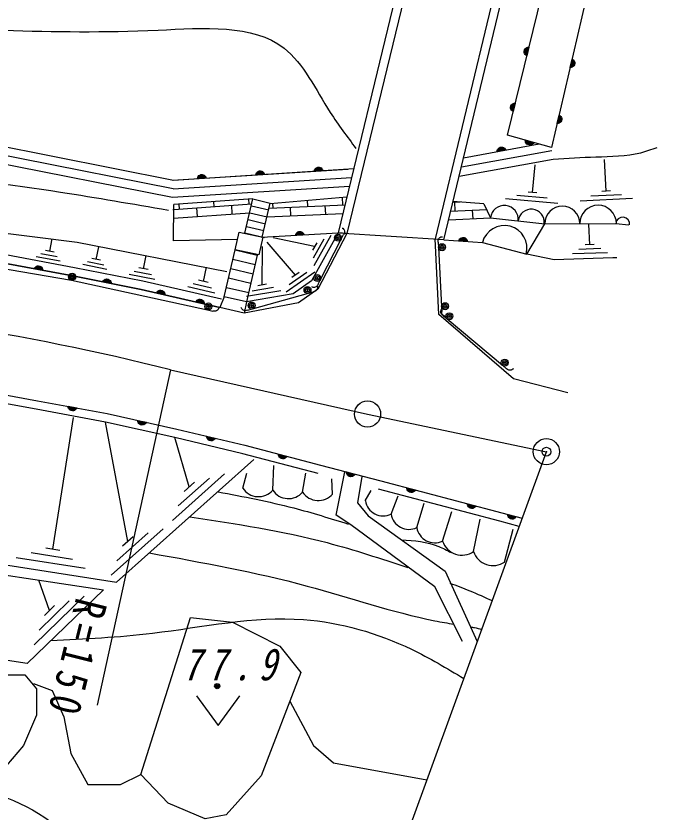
# Model space of a CAD drawing. Units: millimetres, scale not verified. Extents: x 40000 to 680000, y 20000 to 380000.
# Drawn here: x 532686 to 569447, y 273830 to 319466 of the extents above; entities that cross this region are included whole.
import ezdxf

# ---------------------------------------------------------------- set-up
doc = ezdxf.new("R2010")
doc.units = ezdxf.units.MM
doc.header["$LTSCALE"] = 1000
doc.header["$PDMODE"] = 32
doc.header["$PDSIZE"] = 500
doc.layers.add('M-BGD', color=7, linetype='Continuous', lineweight=25)
doc.layers.add('M-OTRS', color=6, linetype='Continuous')
doc.styles.add('ＭＳ ゴシック', font='')
doc.styles.get('ＭＳ ゴシック').set_extended_font_data('MS Gothic')

msp = doc.modelspace()

# ---------------------------------------------------------------- linework, layer by layer
at = {"layer": 'M-BGD'}
for p, q in [((556991, 331070), (551159, 307025)), ((557477, 330952), (551668, 307002)), ((562515, 330833), (556726, 306684)), ((557229, 306637), (563002, 330717)), ((561883, 317282), (561969, 317632)), ((562005, 317654), (561905, 317246)), ((561932, 317229), (562037, 317657)), ((562068, 317659), (561959, 317212)), ((561844, 317374), (561892, 317569)), ((561933, 317610), (561861, 317319)), ((564493, 316521), (564597, 316969)), ((564624, 316953), (564524, 316524)), ((564556, 316527), (564651, 316936)), ((564673, 316900), (564592, 316550)), ((564628, 316572), (564695, 316864)), ((564713, 316809), (564668, 316614)), ((561099, 314083), (561185, 314432)), ((561221, 314454), (561121, 314046)), ((561148, 314029), (561253, 314457)), ((561284, 314459), (561175, 314013)), ((561060, 314175), (561108, 314369)), ((561149, 314410), (561077, 314119)), ((563746, 313309), (563850, 313757)), ((563877, 313740), (563778, 313312)), ((563809, 313315), (563904, 313724)), ((563927, 313688), (563845, 313337)), ((563881, 313360), (563949, 313652)), ((563967, 313596), (563922, 313401)), ((561902, 312313), (562345, 312191)), ((562328, 312165), (561903, 312282)), ((561905, 312250), (562310, 312139)), ((562273, 312118), (561926, 312213)), ((561947, 312176), (562236, 312097)), ((558229, 310810), (563412, 311751)), ((558357, 311341), (562689, 312128)), ((560744, 311805), (560291, 311723)), ((560296, 311754), (560728, 311833)), ((560713, 311861), (560300, 311786)), ((560324, 311821), (560678, 311885)), ((560644, 311909), (560348, 311855)), ((560392, 311894), (560589, 311930)), ((562180, 312081), (561987, 312134)), ((558102, 310279), (563481, 311255)), ((566521, 309422), (566437, 311239)), ((562302, 309345), (562449, 310929)), ((541665, 310053), (551715, 310691)), ((541730, 310057), (552053, 310712)), ((543229, 310333), (543428, 310345)), ((546918, 310417), (546458, 310387)), ((546467, 310418), (546906, 310446)), ((546894, 310475), (546475, 310449)), ((546503, 310480), (546862, 310503)), ((546830, 310531), (546531, 310512)), ((546579, 310545), (546778, 310558)), ((550267, 310629), (549808, 310600)), ((549816, 310630), (550256, 310658)), ((550244, 310688), (549824, 310661)), ((549853, 310693), (550212, 310716)), ((550180, 310744), (549881, 310725)), ((549929, 310758), (550128, 310771)), ((541697, 309554), (551930, 310203)), ((543568, 310204), (543109, 310175)), ((543117, 310205), (543556, 310233)), ((543544, 310263), (543125, 310236)), ((543153, 310268), (543512, 310291)), ((543480, 310319), (543181, 310300)), ((551806, 309695), (541663, 309051)), ((566770, 309434), (566271, 309411)), ((546279, 308976), (541743, 308648)), ((546054, 308687), (546034, 308958)), ((546279, 308976), (547272, 308738)), ((551656, 309074), (547262, 308696)), ((551423, 308638), (551405, 309052)), ((563750, 308709), (560762, 308986)), ((563150, 309015), (561408, 309177)), ((562551, 309322), (562053, 309368)), ((568042, 308992), (565045, 308854)), ((567406, 309213), (565658, 309132)), ((541726, 306580), (541743, 308648)), ((541737, 308370), (546212, 308698)), ((542064, 308394), (542044, 308669)), ((544059, 308540), (544039, 308814)), ((545093, 308115), (545056, 308614)), ((546184, 308582), (547178, 308345)), ((546806, 306789), (547272, 308738)), ((547204, 308456), (551566, 308645)), ((547427, 308466), (547416, 308709)), ((548447, 308009), (548426, 308509)), ((549425, 308552), (549411, 308881)), ((550446, 308096), (550424, 308595)), ((557731, 308785), (558148, 308806)), ((559511, 308703), (557742, 308836)), ((557871, 308291), (557846, 308791)), ((559511, 308703), (559893, 307890)), ((541691, 308366), (541737, 308370)), ((541728, 307868), (546089, 308183)), ((543098, 307968), (543062, 308467)), ((546090, 308188), (547083, 307951)), ((547085, 307957), (551445, 308139)), ((557621, 308279), (559663, 308379)), ((558894, 307841), (558870, 308340)), ((545996, 307794), (546989, 307557)), ((557510, 307773), (559893, 307890)), ((559893, 307890), (563014, 307556)), ((545902, 307400), (546895, 307163)), ((561988, 305808), (563014, 307556)), ((563014, 307556), (567078, 307567)), ((565583, 306354), (565542, 307525)), ((567078, 307567), (567832, 307488)), ((534626, 305978), (534759, 306694)), ((546771, 306776), (551159, 307025)), ((549813, 306250), (547444, 306754)), ((549193, 306943), (548733, 306917)), ((548742, 306948), (549181, 306973)), ((549169, 307002), (548750, 306978)), ((548778, 307010), (549138, 307030)), ((549106, 307059), (548806, 307042)), ((548855, 307074), (549054, 307086)), ((550335, 306675), (549728, 305582)), ((550736, 306882), (549765, 305133)), ((551668, 307002), (551159, 307025)), ((551161, 307034), (557233, 306652)), ((551336, 306661), (551473, 306928)), ((558159, 306691), (558518, 306665)), ((558490, 306697), (558191, 306718)), ((558243, 306745), (558442, 306730)), ((537295, 305512), (537437, 306227)), ((545392, 306653), (541726, 306580)), ((546805, 304041), (546828, 306248)), ((548716, 304610), (547090, 306496)), ((549935, 306469), (549692, 306032)), ((550151, 304350), (551336, 306661)), ((556901, 306498), (556916, 306199)), ((557229, 306637), (559431, 306479)), ((558561, 306572), (558103, 306605)), ((558115, 306634), (558554, 306602)), ((558546, 306633), (558127, 306663)), ((559431, 306479), (561988, 305808)), ((565833, 306363), (565333, 306346)), ((534117, 305845), (535053, 305671)), ((534873, 305932), (534378, 306024)), ((556916, 306199), (557090, 302818)), ((566600, 305890), (564601, 305820)), ((566217, 306127), (564967, 306083)), ((528101, 305650), (535873, 304321)), ((535232, 305409), (533855, 305665)), ((536785, 305385), (537719, 305200)), ((537543, 305463), (537048, 305561)), ((540006, 304978), (540157, 305743)), ((545126, 305518), (546403, 305224)), ((534213, 304916), (533760, 305000)), ((533776, 305028), (534208, 304947)), ((534204, 304979), (533791, 305055)), ((533826, 305079), (534180, 305014)), ((534156, 305049), (533861, 305103)), ((533916, 305124), (534112, 305087)), ((537895, 304937), (536522, 305209)), ((540271, 304926), (539741, 305031)), ((543435, 304252), (543621, 305063)), ((545003, 304982), (546280, 304688)), ((540648, 304362), (539177, 304653)), ((539459, 304842), (540459, 304644)), ((544879, 304445), (546156, 304151)), ((549822, 304778), (548187, 303626)), ((549371, 304766), (548349, 304046)), ((548921, 304754), (548512, 304466)), ((535873, 304321), (543679, 302616)), ((538135, 304160), (537684, 304250)), ((537700, 304277), (538131, 304192)), ((538127, 304223), (537715, 304305)), ((537751, 304328), (538104, 304258)), ((538080, 304294), (537786, 304352)), ((537841, 304372), (538037, 304333)), ((542847, 304124), (543908, 303881)), ((543716, 304187), (543154, 304316)), ((547052, 304083), (546559, 303999)), ((550014, 304083), (550151, 304350)), ((541222, 303507), (540774, 303610)), ((540790, 303637), (541219, 303539)), ((541216, 303570), (540807, 303664)), ((540843, 303686), (541194, 303606)), ((541171, 303642), (540879, 303709)), ((540934, 303727), (541129, 303682)), ((544100, 303574), (542541, 303931)), ((544755, 303908), (546032, 303614)), ((547875, 303716), (545903, 303380)), ((547463, 303900), (546231, 303690)), ((546250, 302674), (549458, 303569)), ((549458, 303569), (549747, 303650)), ((543474, 302991), (543026, 303094)), ((543042, 303121), (543471, 303023)), ((543468, 303054), (543058, 303148)), ((543094, 303171), (543445, 303090)), ((543423, 303126), (543130, 303193)), ((543186, 303211), (543381, 303167)), ((544632, 303371), (544369, 302756)), ((545909, 303077), (545777, 302434)), ((543679, 302616), (543972, 302552)), ((545961, 302593), (546250, 302674)), ((557090, 302818), (557105, 302519)), ((557177, 302288), (557408, 302096)), ((557408, 302096), (560586, 299438)), ((560586, 299438), (560816, 299245)), ((541548, 299185), (537352, 279957)), ((535695, 297055), (536147, 296971)), ((536132, 296944), (535699, 297023)), ((535704, 296992), (536117, 296916)), ((536082, 296892), (535728, 296957)), ((535752, 296922), (536047, 296868)), ((535992, 296847), (535796, 296884)), ((534802, 288894), (535982, 296451)), ((539102, 289332), (537824, 296185)), ((539689, 296248), (540138, 296148)), ((540122, 296121), (539692, 296217)), ((539695, 296185), (540105, 296093)), ((540069, 296071), (539718, 296150)), ((539741, 296114), (540034, 296048)), ((539978, 296030), (539783, 296073)), ((542622, 292476), (541806, 295292)), ((543633, 295340), (544081, 295234)), ((544064, 295207), (543636, 295309)), ((543639, 295277), (544047, 295180)), ((544011, 295158), (543661, 295241)), ((543683, 295205), (543975, 295136)), ((543919, 295118), (543725, 295164)), ((542810, 238719), (563099, 294488)), ((547750, 294315), (548195, 294198)), ((548178, 294172), (547752, 294283)), ((547754, 294252), (548160, 294145)), ((548124, 294124), (547775, 294215)), ((547797, 294179), (548087, 294103)), ((548031, 294086), (547838, 294137)), ((547410, 292286), (547474, 293697)), ((544646, 293211), (541663, 290547)), ((545694, 292398), (545934, 293264)), ((549126, 292173), (549303, 293264)), ((551649, 293296), (552094, 293180)), ((552077, 293154), (551651, 293265)), ((551653, 293233), (552060, 293127)), ((552023, 293106), (551675, 293196)), ((551696, 293160), (551986, 293084)), ((551930, 293068), (551737, 293118)), ((543783, 292976), (541993, 291378)), ((542920, 292742), (542323, 292209)), ((550843, 292061), (550795, 292927)), ((552719, 291676), (553056, 292254)), ((555115, 292388), (555560, 292270)), ((555542, 292244), (555117, 292356)), ((555119, 292325), (555525, 292217)), ((555488, 292196), (555140, 292288)), ((555162, 292251), (555452, 292175)), ((555396, 292158), (555202, 292209)), ((554195, 290906), (554596, 291965)), ((555671, 290136), (556088, 291532)), ((558585, 291472), (559029, 291354)), ((559012, 291328), (558587, 291440)), ((558589, 291409), (558995, 291302)), ((558958, 291280), (558610, 291372)), ((558631, 291335), (558921, 291259)), ((558865, 291243), (558672, 291294)), ((557147, 289366), (557676, 291051)), ((560901, 290858), (561345, 290737)), ((561327, 290711), (560903, 290826)), ((560904, 290795), (561310, 290685)), ((561273, 290664), (560926, 290758)), ((560947, 290721), (561236, 290642)), ((558927, 288765), (559312, 290618)), ((561180, 290627), (560987, 290679)), ((541126, 290068), (538143, 287403)), ((540263, 289833), (538473, 288235)), ((560708, 288163), (561189, 290040)), ((539400, 289599), (538803, 289066)), ((535197, 288832), (534407, 288955)), ((535926, 288313), (533555, 288684)), ((536655, 287795), (532703, 288412)), ((534604, 285385), (534006, 287119)), ((536598, 286200), (533723, 283419)), ((535745, 285932), (534020, 284263)), ((534892, 285663), (534317, 285107))]:
    msp.add_line(p, q, dxfattribs=at)
for points in [[(567127, 327996), (563396, 311933), (560867, 312629), (564787, 328628)], [(507006, 311468), (524682, 312502), (531316, 312123), (541730, 310057)], [(541697, 309554), (531253, 311626), (524682, 312001), (514357, 311391), (507035, 310969), (500136, 310828)], [(541663, 309051), (531190, 311128), (524683, 311500), (514386, 310892), (507055, 310469), (500146, 310328)], [(500204, 308996), (515086, 309148), (536194, 306490), (544774, 304820)], [(546929, 306738), (545808, 307006), (546279, 308976)], [(551668, 307002), (549996, 303809), (548890, 303015), (545777, 302434), (544369, 302756), (539866, 303787), (535942, 304564), (532020, 305293), (528054, 305947), (524095, 306458), (520161, 306934), (516164, 307334), (512162, 307558), (508173, 307713), (503585, 307728), (500066, 308049), (490280, 307979), (485289, 307752), (479908, 307319), (475333, 306816), (471363, 306379), (467388, 305762), (463400, 305152)], [(503587, 308228), (508184, 308213), (512190, 308058), (516203, 307833), (520221, 307431), (524159, 306954), (528127, 306442), (532111, 305785), (536039, 305055), (539970, 304276), (544480, 303243)], [(503585, 307728), (508173, 307713), (512162, 307558), (516164, 307334), (520161, 306934), (524095, 306458), (528054, 305947), (532020, 305293), (535942, 304564), (539866, 303787), (544369, 302756)], [(551387, 307309), (551422, 307291), (551467, 307246), (551498, 307196), (551519, 307129), (551523, 307071), (551509, 306999), (551473, 306928)], [(551159, 307025), (549633, 304278), (548573, 303531), (545909, 303077)], [(564327, 297856), (561213, 298665), (556943, 302354), (556726, 306684)], [(556901, 306498), (556897, 306578), (556904, 306629), (556931, 306690), (556959, 306732), (556998, 306764), (557056, 306797), (557105, 306809), (557135, 306811)], [(567144, 305599), (566916, 305601), (563543, 305483), (561988, 305808)], [(550014, 304083), (549978, 304011), (549946, 303971), (549892, 303932), (549847, 303910), (549798, 303901), (549731, 303902), (549682, 303916), (549655, 303930)], [(549968, 303972), (549979, 303933), (549976, 303870), (549960, 303814), (549926, 303752), (549886, 303710), (549824, 303672), (549747, 303650)], [(544318, 302732), (544310, 302693), (544278, 302639), (544238, 302596), (544178, 302558), (544123, 302540), (544050, 302535), (543972, 302552)], [(545961, 302593), (545884, 302572), (545834, 302568), (545768, 302581), (545721, 302599), (545681, 302629), (545636, 302679), (545613, 302724), (545605, 302753)], [(557177, 302288), (557116, 302340), (557084, 302379), (557057, 302441), (557046, 302490), (557049, 302540), (557064, 302605), (557088, 302650), (557108, 302673)], [(557370, 302232), (557330, 302230), (557269, 302247), (557218, 302274), (557165, 302321), (557133, 302370), (557109, 302439), (557105, 302519)], [(482622, 298013), (492682, 298844), (503481, 299840), (510212, 300387), (518211, 299710), (521934, 299323), (526174, 298764), (530104, 298115), (533928, 297410), (537924, 296675), (541916, 295780), (545812, 294853), (550148, 293718), (553610, 292816), (560549, 290984), (561712, 290669)], [(550021, 293235), (545696, 294366), (541806, 295292), (537824, 296185), (533838, 296918), (530023, 297622), (526101, 298270), (521875, 298826), (518160, 299213), (514131, 299627), (510215, 299886), (503524, 299342), (492723, 298346), (482664, 297514)], [(510215, 299886), (517181, 290329), (538451, 287008), (546319, 294034)], [(541548, 299185), (552848, 296646), (563099, 294488)], [(561207, 299245), (561181, 299214), (561127, 299181), (561072, 299162), (561001, 299155), (560944, 299164), (560877, 299194), (560816, 299245)], [(558300, 283610), (556710, 286740), (551895, 290298), (551054, 290853), (551541, 293327)], [(552528, 293068), (552264, 291551), (552883, 290818), (557306, 287634), (559125, 283609)], [(561540, 290197), (560422, 290501), (553483, 292332)], [(533695, 281204), (534765, 280803), (535434, 279287), (535835, 277192), (536816, 275409), (538688, 275409), (539847, 275989), (542699, 284993), (545106, 284725), (547826, 283344), (549029, 281828), (546756, 275900), (544750, 273671), (543546, 273448), (541407, 274340), (539847, 275989)], [(524246, 277192), (522953, 278752), (523310, 279778), (524602, 280179), (524379, 281516), (524959, 282140), (528168, 281962), (530798, 281694), (533205, 281694), (533874, 280892), (533874, 279376), (533116, 277638), (531823, 276123)], [(543032, 280500), (544282, 278800), (545532, 280500)], [(548400, 280187), (549742, 277638), (550901, 276657), (556253, 275672)]]:
    msp.add_lwpolyline(points, dxfattribs=at)
for points in [[(561983, 317186), (561930, 317220), (561888, 317261), (561852, 317321), (561835, 317377), (561829, 317440), (561848, 317517), (561882, 317571), (561923, 317612), (561984, 317649), (562039, 317666), (562102, 317671)], [(564572, 316996), (564626, 316962), (564668, 316922), (564705, 316862), (564723, 316806), (564729, 316743), (564711, 316666), (564678, 316612), (564637, 316570), (564577, 316532), (564522, 316514), (564459, 316508)], [(561199, 313986), (561146, 314020), (561104, 314061), (561068, 314121), (561050, 314177), (561045, 314240), (561064, 314318), (561098, 314371), (561139, 314413), (561199, 314449), (561255, 314467), (561318, 314472)], [(563826, 313783), (563880, 313750), (563922, 313709), (563959, 313649), (563977, 313594), (563983, 313531), (563965, 313453), (563932, 313399), (563891, 313357), (563831, 313320), (563776, 313302), (563713, 313296)], [(562372, 312215), (562337, 312162), (562295, 312122), (562234, 312087), (562177, 312071), (562114, 312068), (562037, 312089), (561985, 312124), (561944, 312167), (561909, 312228), (561894, 312284), (561890, 312347)], [(560277, 311690), (560286, 311753), (560306, 311807), (560347, 311865), (560390, 311904), (560446, 311934), (560525, 311948), (560587, 311939), (560642, 311919), (560700, 311879), (560738, 311835), (560769, 311779)], [(549790, 310569), (549806, 310630), (549833, 310682), (549880, 310735), (549928, 310768), (549987, 310792), (550066, 310797), (550128, 310780), (550179, 310754), (550232, 310707), (550266, 310659), (550289, 310600)], [(543091, 310144), (543107, 310205), (543133, 310257), (543180, 310310), (543228, 310343), (543287, 310367), (543367, 310372), (543428, 310355), (543480, 310329), (543533, 310282), (543566, 310234), (543590, 310175)], [(546440, 310356), (546457, 310417), (546483, 310469), (546530, 310522), (546578, 310555), (546637, 310579), (546717, 310584), (546778, 310568), (546829, 310541), (546883, 310494), (546916, 310446), (546939, 310388)], [(546621, 305763), (545263, 306054), (545482, 307073), (546840, 306782)], [(548715, 306886), (548732, 306947), (548759, 306999), (548806, 307052), (548854, 307084), (548913, 307108), (548993, 307112), (549054, 307096), (549105, 307069), (549158, 307021), (549191, 306973), (549214, 306914)], [(558080, 306576), (558105, 306634), (558138, 306682), (558192, 306728), (558244, 306755), (558305, 306770), (558385, 306765), (558443, 306740), (558491, 306707), (558537, 306653), (558564, 306601), (558579, 306540)], [(545909, 303077), (544632, 303371), (545250, 306055), (546527, 305761)], [(533735, 304974), (533766, 305030), (533804, 305073), (533863, 305113), (533917, 305134), (533980, 305142), (534059, 305128), (534114, 305097), (534158, 305058), (534198, 305000), (534218, 304945), (534227, 304883)], [(537659, 304224), (537690, 304279), (537729, 304322), (537788, 304362), (537843, 304381), (537905, 304389), (537984, 304374), (538039, 304343), (538082, 304303), (538121, 304245), (538141, 304190), (538149, 304127)], [(540748, 303585), (540781, 303639), (540821, 303681), (540881, 303719), (540936, 303737), (540999, 303743), (541077, 303725), (541131, 303692), (541173, 303652), (541211, 303592), (541229, 303536), (541235, 303473)], [(542999, 303069), (543032, 303123), (543073, 303165), (543133, 303203), (543188, 303221), (543251, 303227), (543329, 303209), (543383, 303176), (543425, 303136), (543463, 303076), (543481, 303021), (543487, 302958)], [(536172, 296997), (536142, 296942), (536103, 296898), (536045, 296858), (535990, 296838), (535928, 296829), (535849, 296843), (535794, 296874), (535750, 296912), (535710, 296970), (535689, 297025), (535681, 297088)], [(540164, 296173), (540131, 296118), (540091, 296076), (540031, 296038), (539976, 296020), (539913, 296014), (539835, 296031), (539781, 296064), (539739, 296104), (539701, 296164), (539682, 296219), (539676, 296282)], [(544107, 295258), (544074, 295205), (544033, 295163), (543973, 295126), (543917, 295108), (543854, 295103), (543776, 295121), (543722, 295155), (543681, 295195), (543644, 295256), (543626, 295311), (543620, 295374)], [(548222, 294222), (548187, 294169), (548146, 294129), (548085, 294093), (548029, 294077), (547965, 294072), (547888, 294093), (547835, 294127), (547794, 294169), (547759, 294230), (547742, 294286), (547738, 294349)], [(552121, 293204), (552086, 293151), (552045, 293110), (551984, 293075), (551928, 293058), (551865, 293054), (551787, 293074), (551734, 293109), (551693, 293150), (551658, 293211), (551641, 293267), (551637, 293330)], [(555587, 292294), (555552, 292241), (555510, 292201), (555449, 292165), (555393, 292149), (555330, 292145), (555253, 292165), (555200, 292200), (555159, 292242), (555124, 292303), (555107, 292359), (555103, 292422)], [(559056, 291378), (559022, 291325), (558980, 291285), (558919, 291249), (558863, 291233), (558800, 291229), (558722, 291249), (558669, 291284), (558629, 291326), (558593, 291387), (558577, 291443), (558573, 291506)], [(561372, 290761), (561337, 290708), (561295, 290668), (561234, 290633), (561177, 290617), (561114, 290613), (561037, 290634), (560984, 290669), (560944, 290711), (560909, 290773), (560893, 290829), (560889, 290892)], [(517927, 289559), (537705, 286575), (533326, 282340), (522065, 284073)]]:
    msp.add_lwpolyline(points, close=True, dxfattribs=at)
for centre, radius in [((551158, 306752), 200), ((551158, 306752), 120), ((551158, 306752), 40), ((557116, 306209), 200), ((557116, 306209), 120), ((557116, 306209), 40), ((535907, 304518), 200), ((535916, 304516), 200), ((535907, 304518), 120), ((535916, 304516), 120), ((535907, 304518), 40), ((535916, 304516), 40), ((549973, 304441), 200), ((549973, 304441), 120), ((549973, 304441), 40), ((549404, 303762), 200), ((549404, 303762), 120), ((549404, 303762), 40), ((546197, 302866), 200), ((557289, 302828), 200), ((543722, 302811), 200), ((543722, 302811), 120), ((543722, 302811), 40), ((546197, 302866), 120), ((546197, 302866), 40), ((557289, 302828), 120), ((557289, 302828), 40), ((557536, 302249), 200), ((557536, 302249), 120), ((557536, 302249), 40), ((560714, 299591), 200), ((560714, 299591), 120), ((560714, 299591), 40), ((552848, 296646), 750), ((563099, 294488), 750), ((544227, 281051), 150), ((544227, 281051), 90), ((544227, 281051), 30)]:
    msp.add_circle(centre, radius, dxfattribs=at)
for centre, radius, start, end in [((560688, 307804), 800, 353.8951, 173.8951), ((564014, 307559), 1000, 0.1554, 180.1554), ((566064, 307564), 1050, 0.1554, 180.1554), ((562230, 307640), 750, 353.8951, 173.8951), ((567476, 307525), 400, 354.0611, 174.0611), ((560688, 306149), 1300, 345.2898, 165.2897), ((505285, 153635), 150000, 76.00993, 85.93788), ((546594, 292986), 1075, 213.1269, 319.3871), ((548310, 292873), 1075, 213.1269, 319.3871), ((550026, 292761), 1075, 213.1269, 319.3871), ((553746, 291845), 1040, 189.3171, 295.5773), ((555222, 291075), 1040, 189.3171, 295.5773), ((556697, 290305), 1040, 189.3171, 295.5773), ((558262, 289733), 1175, 198.203, 304.4632), ((560043, 289132), 1175, 198.203, 304.4632)]:
    msp.add_arc(centre, radius, start, end, dxfattribs=at)
for points, knots in [([(406027, 304824), (413321, 306810), (420616, 308797), (427977, 310554), (435069, 312247), (442224, 313728), (449486, 314433), (453902, 314861), (458357, 315003), (462709, 315755), (470026, 317009), (477042, 319999), (484345, 321309), (489663, 322243), (495128, 322314), (500565, 322366), (506712, 322538), (512822, 322728), (518989, 322455), (524541, 322208), (530140, 321587), (535576, 322366), (538547, 322793), (541469, 323637), (544392, 324482)], [0, 0, 0, 0, 1, 1, 1, 2, 2, 2, 3, 3, 3, 4, 4, 4, 5, 5, 5, 6, 6, 6, 7, 7, 7, 8, 8, 8, 8]), ([(408480, 298173), (410192, 298878), (411905, 299583), (413636, 300236), (417497, 301693), (421447, 302891), (425421, 304066), (429833, 305371), (434274, 306647), (438826, 307160), (441912, 307486), (445048, 307457), (448107, 307896), (452300, 308497), (456345, 309989), (460482, 310990), (464461, 311923), (468521, 312433), (472562, 313052), (478167, 313955), (483748, 314980), (489356, 315851), (494107, 316551), (498875, 317126), (503645, 317766), (507811, 318326), (511978, 318934), (516167, 319092), (519255, 319211), (522355, 319097), (525448, 318945), (527633, 318825), (529813, 318670), (532000, 318650), (534901, 318541), (537706, 318525), (540839, 318650), (543435, 318770), (546270, 319017), (548057, 317619), (549170, 316749), (549876, 315242), (550709, 313936), (551174, 313207), (551678, 312540), (552182, 311874)], [0, 0, 0, 0, 1, 1, 1, 2, 2, 2, 3, 3, 3, 4, 4, 4, 5, 5, 5, 6, 6, 6, 7, 7, 7, 8, 8, 8, 9, 9, 9, 10, 10, 10, 11, 11, 11, 12, 12, 12, 13, 13, 13, 14, 14, 14, 15, 15, 15, 15]), ([(563481, 311255), (564297, 311309), (565113, 311362), (565939, 311388), (566805, 311416), (567680, 311414), (568511, 311625), (568827, 311705), (569137, 311816), (569447, 311927)], [0, 0, 0, 0, 1, 1, 1, 2, 2, 2, 3, 3, 3, 3]), ([(515430, 309222), (519111, 309758), (522792, 310294), (526479, 310253), (529405, 310221), (532334, 309824), (535241, 309369), (537311, 309045), (539370, 308692), (541428, 308338)], [0, 0, 0, 0, 1, 1, 1, 2, 2, 2, 3, 3, 3, 3]), ([(544275, 292188), (545729, 291912), (547182, 291636), (548611, 291264), (549662, 290991), (550700, 290665), (551738, 290340)], [0, 0, 0, 0, 1, 1, 1, 2, 2, 2, 2]), ([(542653, 290761), (545301, 290356), (547949, 289952), (550530, 289274), (552086, 288865), (553618, 288357), (555150, 287848)], [0, 0, 0, 0, 1, 1, 1, 2, 2, 2, 2]), ([(554792, 289444), (555527, 289388), (556262, 289332), (556926, 289061), (557170, 288961), (557403, 288833), (557637, 288705)], [0, 0, 0, 0, 1, 1, 1, 2, 2, 2, 2]), ([(540327, 288684), (543369, 288138), (546412, 287593), (549393, 286786), (551834, 286126), (554234, 285290), (556713, 284796), (557071, 284725), (557430, 284661), (557790, 284597)], [0, 0, 0, 0, 1, 1, 1, 2, 2, 2, 3, 3, 3, 3]), ([(557571, 286954), (557951, 286813), (558332, 286671), (558706, 286517), (559140, 286339), (559566, 286144), (559992, 285949)], [0, 0, 0, 0, 1, 1, 1, 2, 2, 2, 2]), ([(534681, 283659), (536624, 283756), (538566, 283853), (540509, 284086), (543402, 284432), (546294, 285078), (549180, 284867), (551305, 284712), (553428, 284091), (555363, 283162), (556401, 282663), (557385, 282076), (558369, 281489)], [0, 0, 0, 0, 1, 1, 1, 2, 2, 2, 3, 3, 3, 4, 4, 4, 4]), ([(558741, 284442), (558818, 284431), (558895, 284421), (558971, 284406), (559113, 284379), (559252, 284337), (559391, 284296)], [0, 0, 0, 0, 1, 1, 1, 2, 2, 2, 2]), ([(425987, 271932), (429295, 273603), (432604, 275274), (436079, 276481), (439722, 277746), (443550, 278500), (447380, 279111), (451402, 279751), (455428, 280233), (459462, 280674), (462760, 281002), (466056, 281312), (469342, 281740), (474410, 282352), (479441, 283192), (484551, 283659), (487308, 283892), (490079, 284002), (492843, 283801), (496521, 283580), (500215, 282889), (503575, 281385), (506485, 280077), (509141, 278169), (512103, 277120), (514772, 276098), (517662, 275721), (520632, 275699), (524322, 275633), (528136, 276170), (531411, 274917), (533458, 274277), (535338, 273064), (536884, 271221), (538761, 269013), (540088, 265891), (542641, 265536), (543370, 265420), (544203, 265526), (544915, 265820), (546746, 266576), (547781, 268573), (549322, 269729), (550792, 270832), (552722, 271169), (554652, 271506)], [0, 0, 0, 0, 1, 1, 1, 2, 2, 2, 3, 3, 3, 4, 4, 4, 5, 5, 5, 6, 6, 6, 7, 7, 7, 8, 8, 8, 9, 9, 9, 10, 10, 10, 11, 11, 11, 12, 12, 12, 13, 13, 13, 14, 14, 14, 15, 15, 15, 15])]:
    msp.add_open_spline(points, degree=3, knots=knots, dxfattribs=at)
at = {"layer": 'M-OTRS'}
msp.add_point((563099, 294488), dxfattribs=at)

# ---------------------------------------------------------------- texts
at = {"layer": 'M-BGD', "insert": (536120, 286198), "char_height": 1833, "attachment_point": 7, "rotation": 256.1, "style": 'ＭＳ ゴシック'}
msp.add_mtext('\\T1.42;\\W0.8;R=150', dxfattribs=at)
at = {"layer": 'M-BGD', "insert": (542244, 281352), "char_height": 1833, "attachment_point": 7, "style": 'ＭＳ ゴシック'}
msp.add_mtext('\\T1.45;\\W0.8;\\Q15;77.9', dxfattribs=at)

doc.saveas('drawing.dxf')
